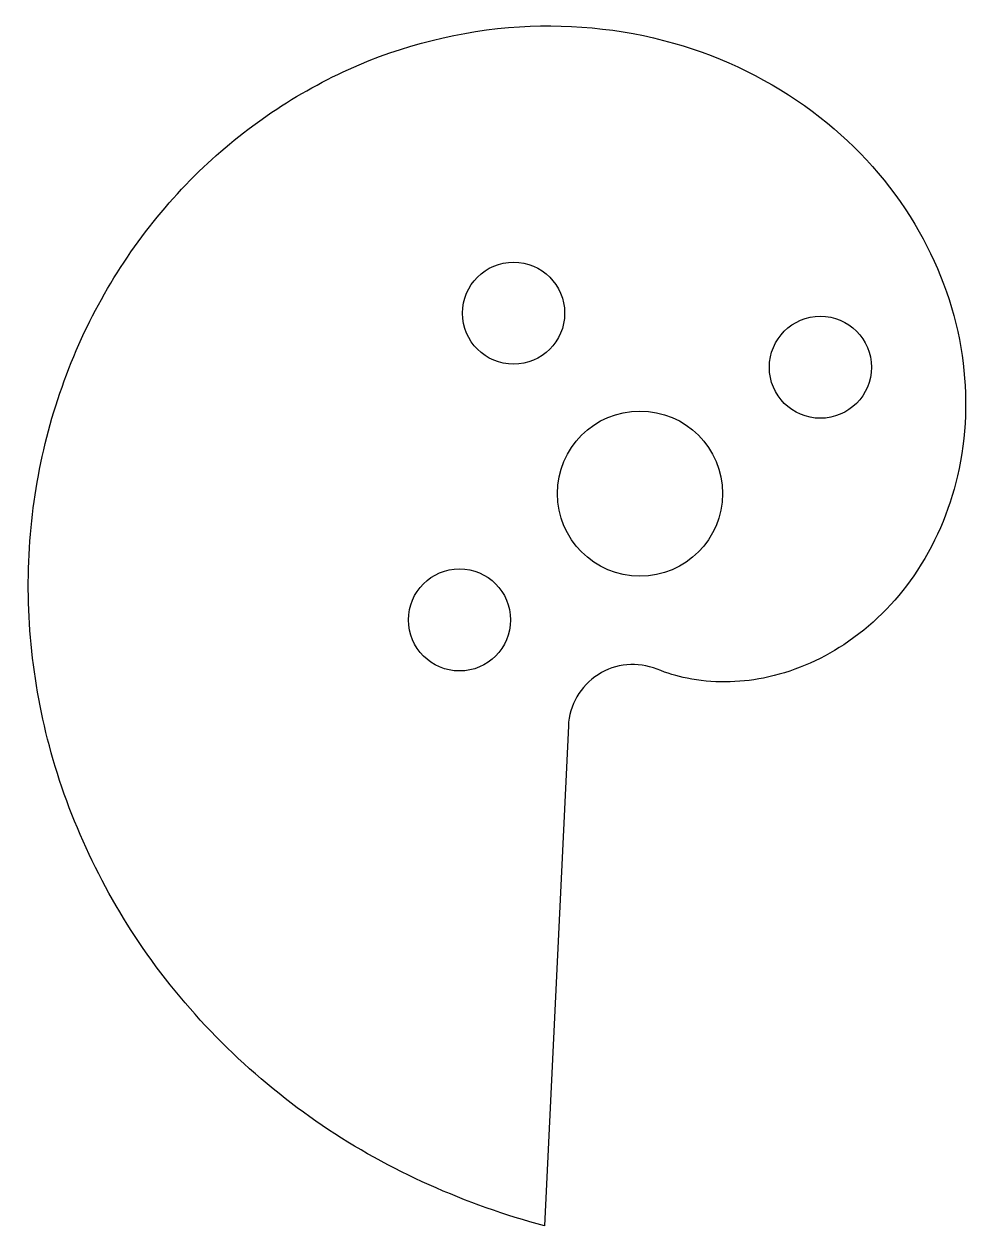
# Model space of a CAD drawing. Header units: inches. Extents: x -0.88 to 0.47, y -1.05 to 0.67.
import ezdxf

# ---------------------------------------------------------------- set-up
doc = ezdxf.new("R2010")
doc.units = ezdxf.units.IN
doc.header["$MEASUREMENT"] = 0

msp = doc.modelspace()

# ---------------------------------------------------------------- linework, layer by layer
at = {"color": 7, "linetype": 'Continuous', "lineweight": 25}
msp.add_line((-0.1024, -0.3323), (-0.1364, -1.0474), dxfattribs=at)
for centre, radius in [((-0.1807, 0.258), 0.073), ((0.258, 0.1807), 0.073), ((0, 0), 0.1181), ((-0.258, -0.1807), 0.073)]:
    msp.add_circle(centre, radius, dxfattribs=at)
msp.add_arc((-0.0102, -0.3367), 0.0923, 67.9781, 177.2787, dxfattribs=at)
msp.add_open_spline([(-0.1364, -1.0474), (-0.2486, -1.017), (-0.3581, -0.9691), (-0.4543, -0.9037), (-0.5508, -0.8382), (-0.6371, -0.7542), (-0.7045, -0.6589), (-0.7678, -0.5693), (-0.8163, -0.4669), (-0.8445, -0.3608), (-0.8714, -0.2598), (-0.8807, -0.1524), (-0.8707, -0.0483), (-0.8612, 0.0506), (-0.8339, 0.1493), (-0.7905, 0.2386), (-0.7493, 0.3232), (-0.6924, 0.4019), (-0.6242, 0.4667), (-0.5598, 0.5279), (-0.4833, 0.5786), (-0.4015, 0.6133), (-0.3245, 0.6459), (-0.2403, 0.6652), (-0.1568, 0.6685), (-0.0785, 0.6715), (0.0017, 0.6606), (0.076, 0.6357), (0.1453, 0.6124), (0.2116, 0.5763), (0.268, 0.5299), (0.3204, 0.4868), (0.3659, 0.4335), (0.3993, 0.3745), (0.4301, 0.3201), (0.4516, 0.2592), (0.4607, 0.1973), (0.469, 0.1406), (0.4671, 0.0814), (0.4542, 0.0255), (0.4424, -0.0252), (0.4211, -0.0747), (0.3915, -0.1175), (0.3649, -0.156), (0.3306, -0.1903), (0.2915, -0.2161), (0.2569, -0.2389), (0.2172, -0.2558), (0.1765, -0.2638), (0.1409, -0.2709), (0.1031, -0.2713), (0.0675, -0.2641), (0.0528, -0.2611), (0.0383, -0.2568), (0.0244, -0.2512)], degree=3, knots=[0, 0, 0, 0, 0.0088618, 0.0088618, 0.0088618, 0.0177614, 0.0177614, 0.0177614, 0.0261297, 0.0261297, 0.0261297, 0.034093, 0.034093, 0.034093, 0.0416548, 0.0416548, 0.0416548, 0.0488153, 0.0488153, 0.0488153, 0.0555747, 0.0555747, 0.0555747, 0.0619314, 0.0619314, 0.0619314, 0.067884, 0.067884, 0.067884, 0.0734327, 0.0734327, 0.0734327, 0.0785779, 0.0785779, 0.0785779, 0.0833143, 0.0833143, 0.0833143, 0.087655, 0.087655, 0.087655, 0.0915949, 0.0915949, 0.0915949, 0.0951327, 0.0951327, 0.0951327, 0.0982697, 0.0982697, 0.0982697, 0.1010107, 0.1010107, 0.1010107, 0.1021244, 0.1021244, 0.1021244, 0.1021244], dxfattribs=at)

doc.saveas('drawing.dxf')
